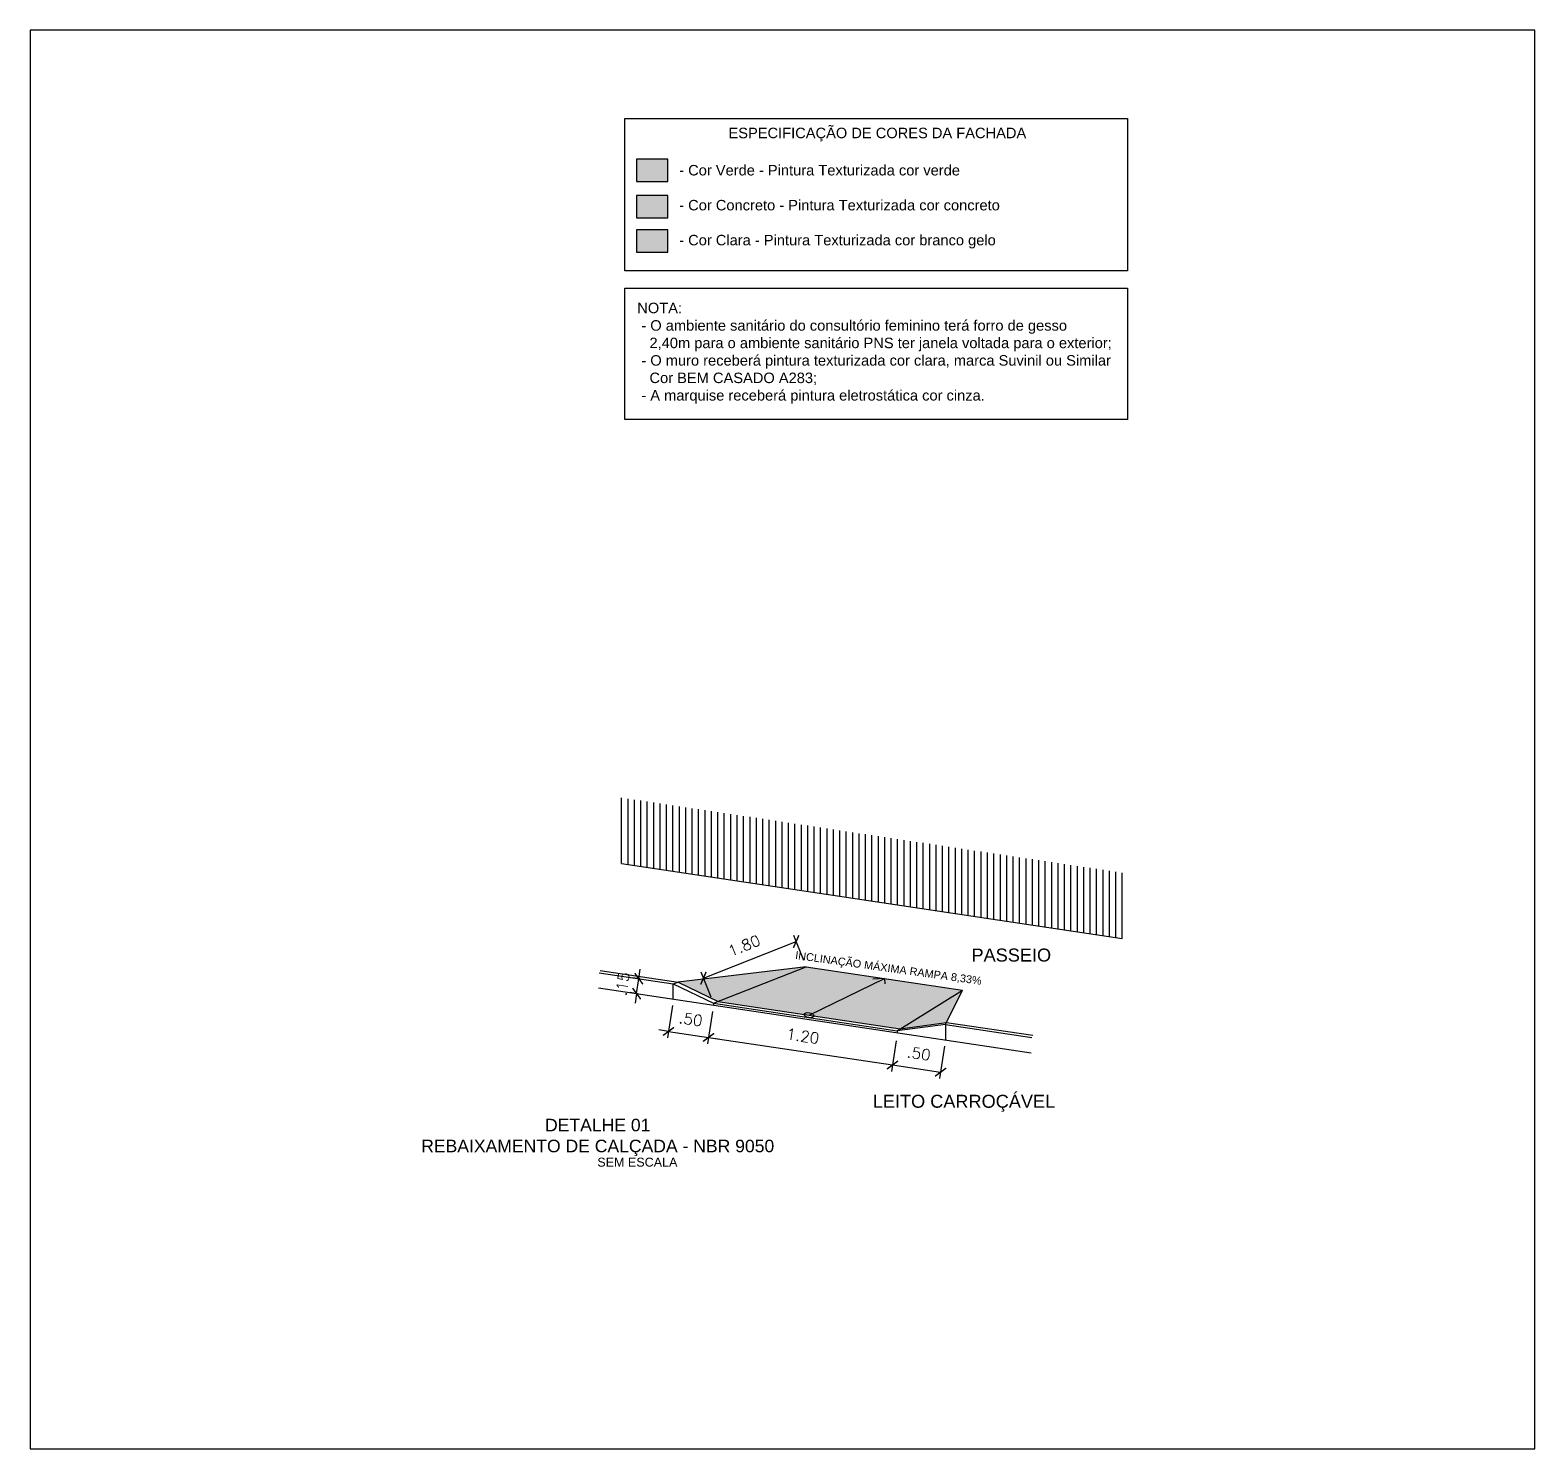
# Model space of a CAD drawing. Header units: inches. Extents: x 44775 to 44858.1, y 6760.4 to 6802.7.
# Drawn here: x 44834.89 to 44858.08, y 6777.05 to 6798.92 of the extents above; entities that cross this region are included whole.
import ezdxf

# ---------------------------------------------------------------- set-up
doc = ezdxf.new("R2010")
doc.units = ezdxf.units.IN
doc.header["$MEASUREMENT"] = 0
doc.layers.get('Defpoints').update_dxf_attribs({"color": 250})
doc.layers.add('TEXTO 3', color=2, linetype='Continuous')
doc.layers.add('TEXTO 4', color=6, linetype='Continuous')
doc.styles.add('ROMANS', font='romans.shx')
doc.styles.add('style1', font='arial.ttf')
doc.dimstyles.new('Esc 1-100', dxfattribs={"dimtxt": 0.17, "dimasz": 0.15, "dimexe": 0.1, "dimexo": 0.1, "dimgap": 0.15, "dimtad": 1, "dimdec": 3, "dimzin": 4, "dimdsep": 46, "dimtxsty": 'ROMANS', "dimblk": 'ARCHTICK', "dimcen": 0, "dimclrd": 1, "dimclre": 1, "dimadec": 0, "dimazin": 1, "dimtfac": 1, "dimtdec": 3, "dimtix": 1, "dimtmove": 1, "dimatfit": 3, "dimldrblk": 'ARCHTICK', "dimfxl": 0, "dimarcsym": 0})

# ---------------------------------------------------------------- blocks, each defined once
blk = doc.blocks.new('_ARCHTICK')
at = {"color": 0, "linetype": 'ByBlock', "const_width": 0.15}
blk.add_lwpolyline([(-0.5, -0.5), (0.5, 0.5)], dxfattribs=at)
blk = doc.blocks.new('*D21')
at = {"color": 1, "lineweight": -2, "transparency": 16777216}
for p, q in [((44844.787, 6783.887), (44844.713, 6783.389)), ((44845.404, 6783.794), (44845.33, 6783.296)), ((44844.728, 6783.487), (44844.579, 6783.51)), ((44844.728, 6783.487), (44845.345, 6783.395)), ((44845.345, 6783.395), (44845.493, 6783.373))]:
    blk.add_line(p, q, dxfattribs=at)
at = {"layer": 'Defpoints', "color": 0, "transparency": 16777216}
for p in [(44844.802, 6783.986), (44845.419, 6783.893), (44845.345, 6783.395)]:
    blk.add_point(p, dxfattribs=at)
at = {"color": 1, "lineweight": -2, "transparency": 16777216, "xscale": 0.15, "yscale": 0.15, "zscale": 0.15}
for p, rotation in [((44844.728, 6783.487), 351.4725921554814), ((44845.345, 6783.395), 171.4725921554814)]:
    blk.add_blockref('_ARCHTICK', p, dxfattribs=dict(at, rotation=rotation))
at = {"color": 0, "transparency": 16777216, "insert": (44845.071, 6783.674), "char_height": 0.17, "attachment_point": 5, "rotation": 351.4726, "style": 'ROMANS'}
blk.add_mtext('.50', dxfattribs=at)
blk = doc.blocks.new('*D22')
at = {"color": 1, "lineweight": -2, "transparency": 16777216}
for p, q in [((44845.404, 6783.794), (44845.33, 6783.296)), ((44845.345, 6783.395), (44848.179, 6782.97)), ((44848.235, 6783.34), (44848.164, 6782.871))]:
    blk.add_line(p, q, dxfattribs=at)
at = {"layer": 'Defpoints', "color": 0, "transparency": 16777216}
for p in [(44845.419, 6783.893), (44848.25, 6783.439), (44848.179, 6782.97)]:
    blk.add_point(p, dxfattribs=at)
at = {"color": 1, "lineweight": -2, "transparency": 16777216, "xscale": 0.15, "yscale": 0.15, "zscale": 0.15}
for p, rotation in [((44845.345, 6783.395), 171.4725921555024), ((44848.179, 6782.97), 351.4725921555024)]:
    blk.add_blockref('_ARCHTICK', p, dxfattribs=dict(at, rotation=rotation))
at = {"color": 0, "transparency": 16777216, "insert": (44846.797, 6783.415), "char_height": 0.17, "attachment_point": 5, "rotation": 351.4726, "style": 'ROMANS'}
blk.add_mtext('1.20', dxfattribs=at)
blk = doc.blocks.new('*D23')
at = {"color": 1, "lineweight": -2, "transparency": 16777216}
for p, q in [((44848.235, 6783.34), (44848.164, 6782.871)), ((44848.98, 6783.258), (44848.905, 6782.76)), ((44848.179, 6782.97), (44848.92, 6782.859))]:
    blk.add_line(p, q, dxfattribs=at)
at = {"layer": 'Defpoints', "color": 0, "transparency": 16777216}
for p in [(44848.25, 6783.439), (44848.995, 6783.357), (44848.92, 6782.859)]:
    blk.add_point(p, dxfattribs=at)
at = {"color": 1, "lineweight": -2, "transparency": 16777216, "xscale": 0.15, "yscale": 0.15, "zscale": 0.15}
for p, rotation in [((44848.179, 6782.97), 171.4725921555024), ((44848.92, 6782.859), 351.4725921555024)]:
    blk.add_blockref('_ARCHTICK', p, dxfattribs=dict(at, rotation=rotation))
at = {"color": 0, "transparency": 16777216, "insert": (44848.585, 6783.147), "char_height": 0.17, "attachment_point": 5, "rotation": 351.4726, "style": 'ROMANS'}
blk.add_mtext('.50', dxfattribs=at)
blk = doc.blocks.new('*D24')
at = {"color": 1, "lineweight": -2, "transparency": 16777216}
for p, q in [((44846.811, 6784.578), (44846.658, 6784.965)), ((44845.266, 6784.308), (44846.694, 6784.872)), ((44845.383, 6784.014), (44845.23, 6784.401))]:
    blk.add_line(p, q, dxfattribs=at)
at = {"layer": 'Defpoints', "color": 0, "transparency": 16777216}
for p in [(44846.694, 6784.872), (44846.847, 6784.485), (44845.419, 6783.921)]:
    blk.add_point(p, dxfattribs=at)
at = {"color": 1, "lineweight": -2, "transparency": 16777216, "xscale": 0.15, "yscale": 0.15, "zscale": 0.15}
for p, rotation in [((44846.694, 6784.872), 21.55263599885328), ((44845.266, 6784.308), 201.5526359988533)]:
    blk.add_blockref('_ARCHTICK', p, dxfattribs=dict(at, rotation=rotation))
at = {"color": 0, "transparency": 16777216, "insert": (44845.894, 6784.809), "char_height": 0.17, "attachment_point": 5, "rotation": 21.5526, "style": 'ROMANS'}
blk.add_mtext('1.80', dxfattribs=at)
blk = doc.blocks.new('*D25')
at = {"color": 1, "lineweight": -2, "transparency": 16777216}
for p, q in [((44844.271, 6784.3), (44844.293, 6784.449)), ((44844.285, 6784.298), (44844.172, 6784.315)), ((44844.237, 6784.07), (44844.271, 6784.3)), ((44844.25, 6784.068), (44844.138, 6784.085)), ((44844.237, 6784.07), (44844.214, 6783.922))]:
    blk.add_line(p, q, dxfattribs=at)
at = {"layer": 'Defpoints', "color": 0, "transparency": 16777216}
for p in [(44844.271, 6784.3), (44844.384, 6784.283), (44844.349, 6784.054)]:
    blk.add_point(p, dxfattribs=at)
at = {"color": 1, "lineweight": -2, "transparency": 16777216, "xscale": 0.15, "yscale": 0.15, "zscale": 0.15}
for p, rotation in [((44844.271, 6784.3), 261.4725921561155), ((44844.237, 6784.07), 81.47259215611543)]:
    blk.add_blockref('_ARCHTICK', p, dxfattribs=dict(at, rotation=rotation))
at = {"color": 0, "transparency": 16777216, "insert": (44844.021, 6784.22), "char_height": 0.17, "attachment_point": 5, "rotation": 81.4726, "style": 'ROMANS'}
blk.add_mtext('.15', dxfattribs=at)

msp = doc.modelspace()

# ---------------------------------------------------------------- hatches: boundary and pattern name
at = {"true_color": 0x4f7538}
h = msp.add_hatch(color=87, dxfattribs=at)
h.dxf.hatch_style = 1
h.paths.add_polyline_path([(44844.7171, 6796.9289), (44844.235, 6796.9289), (44844.235, 6796.5842), (44844.7171, 6796.5842)])
at = {"true_color": 0xaca072}
h = msp.add_hatch(color=33, dxfattribs=at)
h.dxf.hatch_style = 1
h.paths.add_polyline_path([(44844.235, 6796.0255), (44844.7171, 6796.0255), (44844.7171, 6796.3702), (44844.235, 6796.3702)])
at = {"true_color": 0xd1cfbd}
h = msp.add_hatch(color=9, dxfattribs=at)
h.dxf.hatch_style = 1
h.paths.add_polyline_path([(44844.7171, 6795.4966), (44844.7171, 6795.8413), (44844.235, 6795.8413), (44844.235, 6795.4966)])
h = msp.add_hatch()
h.set_pattern_fill('AR-SAND', color=2, scale=0.033)
h.set_pattern_definition([(37.5, (40022.14954, 7671.38491), (-0.0020787808, 0.0635851844), [0, -0.05016, 0, -0.0561, 0, -0.053625]), (7.5, (40022.14954, 7671.38491), (0.0584026313, 0.0931308202), [0, -0.02706, 0, -0.04521, 0, -0.017325]), (327.5, (40022.10895, 7671.38491), (0.10276668144, 0.00018674877), [0, -0.0165, 0, -0.0594, 0, -0.07755]), (317.5, (40022.10895, 7671.38491), (0.099202178, 0.0289632936), [0, -0.00825, 0, -0.03894, 0, -0.04455])])
h.paths.add_polyline_path([(44846.8474, 6784.4848), (44844.876, 6784.2471), (44845.49, 6783.9487)])
h.paths.add_polyline_path([(44849.2594, 6784.1232), (44846.8474, 6784.4848), (44845.49, 6783.9487), (44845.493, 6783.9473), (44848.2984, 6783.5266)])
h.paths.add_polyline_path([(44849.2594, 6784.1232), (44848.2984, 6783.5266), (44849.0122, 6783.6269)], flags=17)

# ---------------------------------------------------------------- linework, layer by layer
at = {"color": 7}
for p, q in [((44844.0057, 6786.0774), (44844.0057, 6787.0886)), ((44844.1046, 6786.0626), (44844.1046, 6787.0737)), ((44844.2035, 6786.0477), (44844.2035, 6787.0589)), ((44844.3024, 6786.0329), (44844.3024, 6787.0441)), ((44844.4013, 6786.0181), (44844.4013, 6787.0293)), ((44844.5002, 6786.0033), (44844.5002, 6787.0144)), ((44844.5991, 6785.9884), (44844.5991, 6786.9996)), ((44844.698, 6785.9736), (44844.698, 6786.9848)), ((44844.7969, 6785.9588), (44844.7969, 6786.97)), ((44844.8958, 6785.9439), (44844.8958, 6786.9551)), ((44844.9947, 6785.9291), (44844.9947, 6786.9403)), ((44845.0935, 6785.9143), (44845.0935, 6786.9255)), ((44845.1924, 6785.8995), (44845.1924, 6786.9106)), ((44845.2913, 6785.8846), (44845.2913, 6786.8958)), ((44845.3902, 6785.8698), (44845.3902, 6786.881)), ((44845.4891, 6785.855), (44845.4891, 6786.8662)), ((44845.588, 6785.8401), (44845.588, 6786.8513)), ((44845.6869, 6785.8253), (44845.6869, 6786.8365)), ((44845.7858, 6785.8105), (44845.7858, 6786.8217)), ((44845.8847, 6785.7957), (44845.8847, 6786.8068)), ((44845.9836, 6785.7808), (44845.9836, 6786.792)), ((44846.0825, 6785.766), (44846.0825, 6786.7772)), ((44846.1814, 6785.7512), (44846.1814, 6786.7624)), ((44846.2803, 6785.7363), (44846.2803, 6786.7475)), ((44846.3792, 6785.7215), (44846.3792, 6786.7327)), ((44846.4781, 6785.7067), (44846.4781, 6786.7179)), ((44846.577, 6785.6919), (44846.577, 6786.703)), ((44846.6759, 6785.677), (44846.6759, 6786.6882)), ((44846.7748, 6785.6622), (44846.7748, 6786.6734)), ((44846.8737, 6785.6474), (44846.8737, 6786.6586)), ((44846.9725, 6785.6326), (44846.9725, 6786.6437)), ((44847.0714, 6785.6177), (44847.0714, 6786.6289)), ((44847.1703, 6785.6029), (44847.1703, 6786.6141)), ((44847.2692, 6785.5881), (44847.2692, 6786.5992)), ((44847.3681, 6785.5732), (44847.3681, 6786.5844)), ((44847.467, 6785.5584), (44847.467, 6786.5696)), ((44847.5659, 6785.5436), (44847.5659, 6786.5548)), ((44847.6648, 6785.5288), (44847.6648, 6786.5399)), ((44847.7637, 6785.5139), (44847.7637, 6786.5251)), ((44847.8626, 6785.4991), (44847.8626, 6786.5103)), ((44847.9615, 6785.4843), (44847.9615, 6786.4954)), ((44848.0604, 6785.4694), (44848.0604, 6786.4806)), ((44848.1593, 6785.4546), (44848.1593, 6786.4658)), ((44848.2582, 6785.4398), (44848.2582, 6786.451)), ((44848.3571, 6785.425), (44848.3571, 6786.4361)), ((44848.456, 6785.4101), (44848.456, 6786.4213)), ((44848.5549, 6785.3953), (44848.5549, 6786.4065)), ((44848.6538, 6785.3805), (44848.6538, 6786.3916)), ((44848.7526, 6785.3656), (44848.7526, 6786.3768)), ((44848.8515, 6785.3508), (44848.8515, 6786.362)), ((44848.9504, 6785.336), (44848.9504, 6786.3472)), ((44849.0493, 6785.3212), (44849.0493, 6786.3323)), ((44849.1482, 6785.3063), (44849.1482, 6786.3175)), ((44849.2471, 6785.2915), (44849.2471, 6786.3027)), ((44849.346, 6785.2767), (44849.346, 6786.2879)), ((44849.4449, 6785.2618), (44849.4449, 6786.273)), ((44844.0057, 6786.0774), (44851.7195, 6784.9208)), ((44849.5438, 6785.247), (44849.5438, 6786.2582)), ((44849.6427, 6785.2322), (44849.6427, 6786.2434)), ((44849.7416, 6785.2174), (44849.7416, 6786.2285)), ((44849.8405, 6785.2025), (44849.8405, 6786.2137)), ((44849.9394, 6785.1877), (44849.9394, 6786.1989)), ((44850.0383, 6785.1729), (44850.0383, 6786.1841)), ((44850.1372, 6785.158), (44850.1372, 6786.1692)), ((44850.2361, 6785.1432), (44850.2361, 6786.1544)), ((44850.335, 6785.1284), (44850.335, 6786.1396)), ((44850.4339, 6785.1136), (44850.4339, 6786.1247)), ((44850.5327, 6785.0987), (44850.5327, 6786.1099)), ((44850.6316, 6785.0839), (44850.6316, 6786.0951)), ((44850.7305, 6785.0691), (44850.7305, 6786.0803)), ((44850.8294, 6785.0542), (44850.8294, 6786.0654)), ((44850.9283, 6785.0394), (44850.9283, 6786.0506)), ((44851.0272, 6785.0246), (44851.0272, 6786.0358)), ((44851.1261, 6785.0098), (44851.1261, 6786.0209)), ((44851.225, 6784.9949), (44851.225, 6786.0061)), ((44851.3239, 6784.9801), (44851.3239, 6785.9913)), ((44851.4228, 6784.9653), (44851.4228, 6785.9765)), ((44851.5217, 6784.9505), (44851.5217, 6785.9616)), ((44851.6206, 6784.9356), (44851.6206, 6785.9468)), ((44851.7195, 6784.9208), (44851.7195, 6785.932)), ((44843.6743, 6784.4273), (44844.876, 6784.2471)), ((44846.8474, 6784.4848), (44844.876, 6784.2471)), ((44845.4193, 6783.9208), (44846.8474, 6784.4848)), ((44846.8474, 6784.4848), (44849.2594, 6784.1232)), ((44843.6592, 6784.392), (44844.8023, 6784.2206)), ((44844.8023, 6784.2206), (44844.876, 6784.2471)), ((44844.8023, 6783.9857), (44844.8023, 6784.2206)), ((44844.8023, 6784.2206), (44845.4193, 6783.9208)), ((44844.876, 6784.2471), (44845.493, 6783.9473)), ((44843.6508, 6784.1583), (44850.318, 6783.1586)), ((44845.4882, 6783.948), (44848.2984, 6783.5266)), ((44848.2497, 6783.4964), (44849.2594, 6784.1232)), ((44848.9948, 6783.592), (44849.2594, 6784.1232)), ((44845.4193, 6783.9208), (44848.2497, 6783.4964)), ((44845.4193, 6783.9208), (44845.4193, 6783.8932)), ((44848.9948, 6783.592), (44848.2497, 6783.4964)), ((44848.2497, 6783.4964), (44848.2497, 6783.4688)), ((44848.2984, 6783.5266), (44849.0122, 6783.6269)), ((44848.9948, 6783.592), (44848.9948, 6783.357)), ((44848.9948, 6783.592), (44850.3264, 6783.3923)), ((44849.0122, 6783.6269), (44850.3414, 6783.4276))]:
    msp.add_line(p, q, dxfattribs=at)
at = {"color": 8}
for p, q in [((44846.8933, 6783.7373), (44848.0534, 6784.304)), ((44848.0534, 6784.304), (44847.8745, 6784.2911)), ((44848.0534, 6784.304), (44848.0633, 6784.2229))]:
    msp.add_line(p, q, dxfattribs=at)
at = {"color": 5}
msp.add_lwpolyline([(44858.0764, 6798.9199), (44834.8922, 6798.9199), (44834.8922, 6777.0529), (44858.0764, 6777.0529)], close=True, dxfattribs=at)
at = {"color": 1}
for points in [[(44851.7976, 6795.211), (44844.0545, 6795.211), (44844.0545, 6797.5569), (44851.7976, 6797.5569)], [(44844.7171, 6796.9289), (44844.235, 6796.9289), (44844.235, 6796.5842), (44844.7171, 6796.5842)], [(44844.7171, 6796.3702), (44844.235, 6796.3702), (44844.235, 6796.0255), (44844.7171, 6796.0255)], [(44844.7171, 6795.8413), (44844.235, 6795.8413), (44844.235, 6795.4966), (44844.7171, 6795.4966)], [(44851.7976, 6792.9201), (44844.0545, 6792.9201), (44844.0545, 6794.943), (44851.7976, 6794.943)]]:
    msp.add_lwpolyline(points, close=True, dxfattribs=at)
at = {"color": 8}
msp.add_ellipse((44846.8933, 6783.7373), major_axis=(0.0731, -0.011), ratio=0.5196292, dxfattribs=at)

# ---------------------------------------------------------------- texts
at = {"color": 2, "char_height": 0.1615, "attachment_point": 1, "style": 'style1'}
for s, insert in [('\\PESPECIFICAÇÃO DE CORES DA FACHADA', (44845.652, 6797.6843)), ('\\P ^I- Cor Verde - Pintura Texturizada cor verde\\P\\P ^I- Cor Concreto - Pintura Texturizada cor concreto\\P\\P^I- Cor Clara - Pintura Texturizada cor branco gelo', (44844.247, 6797.1102)), ('NOTA:\\P - O ambiente sanitário do consultório feminino terá forro de gesso\\P   2,40m para o ambiente sanitário PNS ter janela voltada para o exterior;\\P - O muro receberá pintura texturizada cor clara, marca Suvinil ou Similar\\P   Cor BEM CASADO A283;\\P - A marquise receberá pintura eletrostática cor cinza.', (44844.247, 6794.7178))]:
    msp.add_mtext_dynamic_manual_height_columns(s, width=44.535789, gutter_width=1, heights=[0], dxfattribs=dict(at, insert=insert))
at = {"color": 3, "insert": (44846.6908, 6784.7237), "char_height": 0.12, "attachment_point": 1, "rotation": 352.07757, "style": 'style1'}
msp.add_mtext_dynamic_manual_height_columns('INCLINAÇÃO MÁXIMA RAMPA 8,33%', width=3.685807, gutter_width=1, heights=[0], dxfattribs=at)
at = {"color": 3, "char_height": 0.2, "attachment_point": 1, "style": 'style1'}
for s, insert in [('PASSEIO', (44849.3961, 6784.7644)), ('LEITO CARROÇÁVEL', (44847.8753, 6782.5106))]:
    msp.add_mtext_dynamic_manual_height_columns(s, width=3.685807, gutter_width=1, heights=[0], dxfattribs=dict(at, insert=insert))
at = {"layer": 'TEXTO 3', "insert": (44844.2481, 6781.4713), "char_height": 0.138255, "attachment_point": 5}
msp.add_mtext('{\\fArial|b0|i0|c0|p34;\\C2;SEM ESCALA}', dxfattribs=at)
at = {"layer": 'TEXTO 4', "insert": (44843.6374, 6781.8532), "char_height": 0.193557, "attachment_point": 5, "style": 'style1'}
msp.add_mtext('DETALHE 01\\PREBAIXAMENTO DE CALÇADA - NBR 9050', dxfattribs=at)

# ---------------------------------------------------------------- dimensions: what is measured, and where the dimension line sits
at = {"color": 3}
for p1, p2, distance, text, picture, middle in [((44845.4193, 6783.9208), (44846.8474, 6784.4848), 0.4164, '1.80', '*D24', (44845.8941, 6784.8086)), ((44844.3492, 6784.0536), (44844.3837, 6784.2834), 0.1138, '.15', '*D25', (44844.0215, 6784.2202)), ((44844.8023, 6783.9857), (44845.4193, 6783.8932), -0.5038, '.50', '*D21', (44845.0709, 6783.6736))]:
    dim = msp.add_aligned_dim(p1=p1, p2=p2, distance=distance, text=text, dimstyle='Esc 1-100', dxfattribs=at)
    dim.commit()
    dim.dimension.update_dxf_attribs({"geometry": picture, "text_midpoint": middle})
for base, p1, p2, text, picture, middle in [((44848.1793, 6782.9699), (44845.4193, 6783.8932), (44848.2497, 6783.4393), '1.20', '*D22', (44846.7968, 6783.4148)), ((44848.9201, 6782.8589), (44848.2497, 6783.4393), (44848.9948, 6783.357), '.50', '*D23', (44848.5845, 6783.1468))]:
    dim = msp.add_linear_dim(base=base, p1=p1, p2=p2, angle=171.47259, text=text, dimstyle='Esc 1-100', dxfattribs=at)
    dim.commit()
    dim.dimension.update_dxf_attribs({"geometry": picture, "text_midpoint": middle})

doc.saveas('drawing.dxf')
